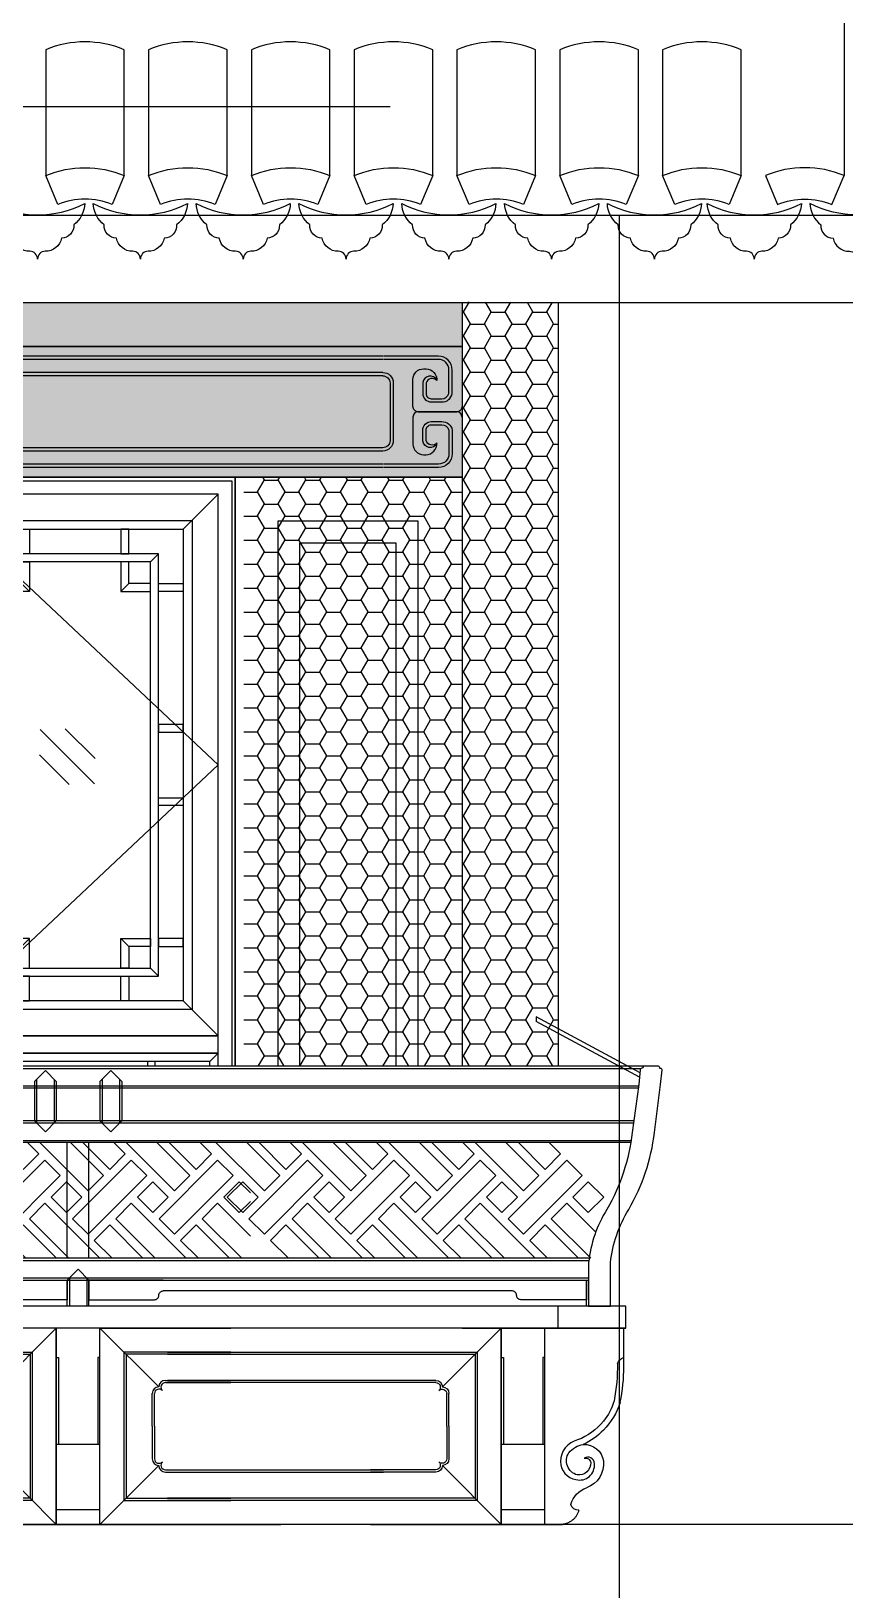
# Model space of a CAD drawing. Extents: x 296441 to 853063, y 459050 to 1117990.
# Drawn here: x 628351 to 630216, y 1089668 to 1093240 of the extents above; entities that cross this region are included whole.
import ezdxf
from ezdxf.xclip import XClip

# ---------------------------------------------------------------- set-up
doc = ezdxf.new("R2010")
doc.units = 0
doc.header["$LTSCALE"] = 1000
doc.header["$XCLIPFRAME"] = 0
for name, pattern in [('CENTER-1', [10, 6.25, -1.25, 1.25, -1.25]), ('CENTER2', [28.575, 19.05, -3.175, 3.175, -3.175]), ('E1-ELEV-S$0$HIDDEN2', [4.7625, 3.175, -1.5875]), ('E2-E3-ELEV-S$0$$5$CENTER2', [28.575, 19.05, -3.175, 3.175, -3.175]), ('E2-E3-ELEV-S$0$HIDDEN2', [4.7625, 3.175, -1.5875])]:
    doc.linetypes.add(name, pattern=pattern)
for name, color, linetype in [('1.5铝板', 3, 'Continuous'), ('95', 95, 'Continuous'), ('D2-D3-ELEV-S$0$A-ELEV-HEVY', 2, 'Continuous'), ('D2-D3-ELEV-S$0$A-ELEV-MEDM', 4, 'Continuous'), ('D2-D3-ELEV-S$0$A-ELEV-THIN', 144, 'Continuous'), ('D2-D3-ELEV-S$0$A-ELEV-THIN-GRAY', 252, 'Continuous'), ('D2-D3-ELEV-S$0$LPM540255$0$A-ELEV-THIN', 144, 'Continuous'), ('D2-D3-ELEV-S$0$！！！修改标记', 2, 'Continuous'), ('E1-ELEV-S$0$A-ELEV-HDDN', 161, 'E1-ELEV-S$0$HIDDEN2'), ('E1-ELEV-S$0$A-ELEV-HEVY', 2, 'Continuous'), ('E2-E3-ELEV-S$0$A-ELEV-HDDN', 161, 'E2-E3-ELEV-S$0$HIDDEN2'), ('E2-E3-ELEV-S$0$A-ELEV-HEVY', 2, 'Continuous'), ('E2-E3-ELEV-S$0$A-ELEV-MEDM', 4, 'Continuous'), ('E2-E3-ELEV-S$0$A-ELEV-THIN', 144, 'Continuous'), ('E2-E3-ELEV-S$0$A-ELEV-THIN-GRAY', 252, 'Continuous'), ('E2-E3-ELEV-S$0$G-GRID', 9, 'E2-E3-ELEV-S$0$$5$CENTER2'), ('E2-E3-ELEV-S$0$G-XREF', 2, 'Continuous'), ('E2-E3-ELEV-S$0$LPM540255$0$A-ELEV-MEDM', 4, 'Continuous'), ('E2-E3-ELEV-S$0$LPM540255$0$A-ELEV-THIN', 144, 'Continuous'), ('E2-E3-ELEV-S$0$LPM540255$0$A-ELEV-THIN-GRAY', 252, 'Continuous'), ('E2-E3-ELEV-S$0$LPM540255$0$A-WALL', 1, 'Continuous'), ('E2-E3-ELEV-S$0$！！！修改标记', 2, 'Continuous'), ('G-GRID', 8, 'CENTER2'), ('G-XREF', 2, 'Continuous'), ('ZT1_通用--填充---PM、LM、DY、JD', 8, 'Continuous'), ('主框线', 4, 'Continuous'), ('副框内口线', 6, 'Continuous'), ('花格栅', 6, 'Continuous'), ('铝合金花格条', 5, 'Continuous')]:
    doc.layers.add(name, color=color, linetype=linetype)

# ---------------------------------------------------------------- blocks, each defined once
blk = doc.blocks.new('E1-ELEV-S')
at = {"layer": 'E1-ELEV-S$0$A-ELEV-HDDN'}
for p, q in [((-120, 10150), (6720, 10150)), ((-120, 9900), (6720, 9900))]:
    blk.add_line(p, q, dxfattribs=at)
at = {"layer": 'E1-ELEV-S$0$A-ELEV-HEVY'}
for p, q in [((-270, 9700), (6870, 9700)), ((-140, 9700), (-140, 5540))]:
    blk.add_line(p, q, dxfattribs=at)
blk = doc.blocks.new('E2-E3-ELEV-S$0$LPM540255$0$回纹头1A-E')
at = {"layer": 'E2-E3-ELEV-S$0$LPM540255$0$A-ELEV-MEDM'}
for p, q in [((0, 0), (120, 0)), ((0, 0), (0, -200)), ((0, -200), (120, -200))]:
    blk.add_line(p, q, dxfattribs=at)
at = {"layer": 'E2-E3-ELEV-S$0$LPM540255$0$A-ELEV-THIN'}
for points in [[(0, -92, 0.414214), (8, -100), (67, -100), (8, -100), (67, -100, 0.414214), (75, -92), (75, -50.4, 0.414214), (59, -34.4), (55, -34.4, 0.427294), (38.5, -52.4, -0.596512), (55, -56), (55, -72, -0.414214), (47, -80), (31, -80, -0.344543), (20, -72), (20, -36, -0.414213), (36, -20), (120, -20)], [(121, -45, 0.414214), (110, -56), (110, -144, 0.414214), (121, -155, 0.414214)], [(0, -108, -0.414214), (8, -100), (67, -100), (8, -100), (67, -100, -0.414214), (75, -108), (75, -149.6, -0.414214), (59, -165.6), (55, -165.6, -0.427294), (38.5, -147.6, 0.596512), (55, -144), (55, -128, 0.414214), (47, -120), (31, -120, 0.344543), (20, -128), (20, -164, 0.414213), (36, -180), (120, -180)]]:
    blk.add_lwpolyline(points, format="xyb", dxfattribs=at)
at = {"layer": 'E2-E3-ELEV-S$0$LPM540255$0$A-ELEV-THIN-GRAY'}
for points in [[(38.5, -51.3, -0.720193), (60, -55.4), (60, -72, -0.414214), (47, -85), (31, -85, -0.369393), (15, -72), (15, -36, -0.414213), (36, -15), (120, -15)], [(121, -40, 0.414214), (105, -56), (105, -144, 0.414214), (121, -160)], [(38.5, -148.7, 0.720193), (60, -144.6), (60, -128, 0.414214), (47, -115), (31, -115, 0.369393), (15, -128), (15, -164, 0.414213), (36, -185), (120, -185)]]:
    blk.add_lwpolyline(points, format="xyb", dxfattribs=at)
blk = doc.blocks.new('*U2014')
at = {"layer": 'E2-E3-ELEV-S$0$A-ELEV-MEDM'}
for p, q in [((3, 300), (3240, 300)), ((3, 0), (3240, 0))]:
    blk.add_line(p, q, dxfattribs=at)
at = {"layer": 'E2-E3-ELEV-S$0$LPM540255$0$A-ELEV-THIN'}
for p, q in [((3058.5, 270), (33.6, 270)), ((3058.5, 232.5), (181.5, 232.5)), ((3058.5, 67.5), (181.5, 67.5)), ((3058.5, 30), (54, 30))]:
    blk.add_line(p, q, dxfattribs=at)
at = {"layer": 'E2-E3-ELEV-S$0$LPM540255$0$A-ELEV-THIN-GRAY'}
for p, q in [((3058.5, 277.5), (180, 277.5)), ((3058.5, 240), (181.5, 240)), ((3058.5, 60), (181.5, 60)), ((3058.5, 22.5), (54, 22.5))]:
    blk.add_line(p, q, dxfattribs=at)
at = {"layer": 'E2-E3-ELEV-S$0$LPM540255$0$A-WALL', "yscale": 1.500000000000582, "zscale": 1.500000000000582}
for p, xscale in [((0, 300), 1.500000000000582), ((3240, 300), -1.500000000000582)]:
    blk.add_blockref('E2-E3-ELEV-S$0$LPM540255$0$回纹头1A-E', p, dxfattribs=dict(at, xscale=xscale))
blk = doc.blocks.new('E2-E3-ELEV-S$0$花饰1-E')
at = {"layer": 'E2-E3-ELEV-S$0$A-ELEV-THIN'}
for p, q in [((-166, 265), (-55.1, 154.1)), ((-19.8, 189.5), (-95.3, 265)), ((-5.6, 203.6), (-67, 265)), ((3.7, 265), (29.7, 239)), ((43.8, 224.9), (-90.5, 90.5)), ((29.7, 239), (-5.6, 203.6)), ((43.8, 224.9), (79.2, 189.5)), ((-55.1, 55.1), (79.2, 189.5)), ((-19.8, 189.5), (-55.1, 154.1)), ((-104.6, 175.4), (-140, 140)), ((-104.6, 175.4), (-69.3, 140)), ((58, 140), (93.3, 175.4)), ((93.3, 175.4), (128.7, 140)), ((-140, 140), (-104.6, 104.6)), ((-69.3, 140), (-104.6, 104.6)), ((8.5, 90.5), (43.8, 125.9)), ((43.8, 125.9), (169.7, 0)), ((58, 140), (93.3, 104.6)), ((128.7, 140), (93.3, 104.6)), ((-90.5, 90.5), (-55.1, 55.1)), ((-41, 41), (-5.6, 76.4)), ((-5.6, 76.4), (70.7, 0)), ((8.5, 90.5), (99, 0)), ((-41, 41), (0, 0))]:
    blk.add_line(p, q, dxfattribs=at)
blk = doc.blocks.new('D2-D3-ELEV-S$0$芽头1-E')
at = {"layer": 'D2-D3-ELEV-S$0$A-ELEV-THIN'}
blk.add_lwpolyline([(170, 50), (0, 50), (0, 5), (150, 5, 0.414214), (160, 15, -0.414214), (170, 25)], format="xyb", dxfattribs=at)
blk = doc.blocks.new('D2-D3-ELEV-S$0$镶板450-E')
at = {"layer": 'D2-D3-ELEV-S$0$A-ELEV-MEDM'}
blk.add_lwpolyline([(300, 0), (0, 0), (0, 450), (300, 450)], dxfattribs=at)
at = {"layer": 'D2-D3-ELEV-S$0$A-ELEV-THIN'}
blk.add_lwpolyline([(300, 390), (60, 390), (60, 60), (300, 60)], dxfattribs=at)
at = {"layer": 'D2-D3-ELEV-S$0$A-ELEV-THIN', "ltscale": 0.1}
for points in [[(150, 325), (300, 325)], [(125, 225), (125, 300)], [(125, 225), (125, 150)], [(150, 125), (300, 125)]]:
    blk.add_lwpolyline(points, dxfattribs=at)
for centre, start, end in [((150.3, 314.5), 91.7994, 226.9566), ((135.5, 299.6), 43.2913, 177.9571), ((135.5, 150.4), 182.0429, 316.7087), ((150.3, 135.5), 133.0434, 268.2006)]:
    blk.add_arc(centre, 10.5, start, end, dxfattribs=at)
at = {"layer": 'D2-D3-ELEV-S$0$A-ELEV-THIN-GRAY', "ltscale": 0.1}
for p, q in [((135, 315), (0, 450)), ((135, 135), (0, 0))]:
    blk.add_line(p, q, dxfattribs=at)
for points in [[(300, 395), (55, 395), (55, 55), (300, 55)], [(150, 330), (300, 330)], [(120, 225), (120, 300)], [(120, 225), (120, 150)], [(150, 120), (300, 120)]]:
    blk.add_lwpolyline(points, dxfattribs=at)
for centre, start, end in [((150, 315), 90, 180), ((135, 300), 90, 180), ((135, 150), 180, 270), ((150, 135), 180, 270)]:
    blk.add_arc(centre, 15, start, end, dxfattribs=at)
blk = doc.blocks.new('D2-D3-ELEV-S$0$花饰1-E')
at = {"layer": 'D2-D3-ELEV-S$0$A-ELEV-THIN'}
for p, q in [((-166, 265), (-55.1, 154.1)), ((-19.8, 189.5), (-95.3, 265)), ((-5.6, 203.6), (-67, 265)), ((3.7, 265), (29.7, 239)), ((43.8, 224.9), (-90.5, 90.5)), ((29.7, 239), (-5.6, 203.6)), ((43.8, 224.9), (79.2, 189.5)), ((-55.1, 55.1), (79.2, 189.5)), ((-19.8, 189.5), (-55.1, 154.1)), ((-104.6, 175.4), (-140, 140)), ((-104.6, 175.4), (-69.3, 140)), ((58, 140), (93.3, 175.4)), ((93.3, 175.4), (128.7, 140)), ((-140, 140), (-104.6, 104.6)), ((-69.3, 140), (-104.6, 104.6)), ((8.5, 90.5), (43.8, 125.9)), ((43.8, 125.9), (169.7, 0)), ((58, 140), (93.3, 104.6)), ((128.7, 140), (93.3, 104.6)), ((-90.5, 90.5), (-55.1, 55.1)), ((-41, 41), (-5.6, 76.4)), ((-5.6, 76.4), (70.7, 0)), ((8.5, 90.5), (99, 0)), ((-41, 41), (0, 0))]:
    blk.add_line(p, q, dxfattribs=at)
blk = doc.blocks.new('D2-D3-ELEV-S$0$木牛腿1-E2')
at = {"layer": 'D2-D3-ELEV-S$0$A-ELEV-MEDM'}
blk.add_lwpolyline([(0, 450), (100, 450), (100, 0), (0, 0)], close=True, dxfattribs=at)
at = {"layer": 'D2-D3-ELEV-S$0$A-ELEV-THIN'}
for p, q in [((0, 382.6), (5, 382.6)), ((5, 382.6), (5, 183)), ((100, 382.6), (95, 382.6)), ((95, 382.6), (95, 183)), ((0, 183), (100, 183)), ((0, 33), (100, 33))]:
    blk.add_line(p, q, dxfattribs=at)
blk = doc.blocks.new('D2-D3-ELEV-S$0$木牛腿1-E1')
at = {"layer": 'D2-D3-ELEV-S$0$A-ELEV-MEDM'}
for p, q in [((-7061.3, -100), (-7061.3, -188.2)), ((-7061.3, -100), (-7061.3, -183.7)), ((-6851.3, -100), (-7061.3, -100)), ((-6851.3, -550), (-6851.3, -100)), ((-7061.3, -167.4), (-7061.3, -167.4)), ((-6851.3, -550), (-6921.3, -550)), ((-6851.3, -550), (-6851.3, -550))]:
    blk.add_line(p, q, dxfattribs=at)
for centre, radius, start, end in [((-6666.3, -190.6), 395, 179.6459, 191.6372), ((-6910, -227.7), 149.5, 196.5578, 225.1977), ((-6910.1, -234.9), 144.4, 223.2207, 245.8458), ((-6971, -411.7), 45.1, 87.7087, 170.9062), ((-6957.2, -410.9), 58.6, 173.8547, 250.5784), ((-6994.8, -519.6), 56.4, 15.8434, 71.3549), ((-6957.2, -500.3), 17.2, 264.1152, 346.871), ((-6916.5, -506.4), 43.9, 194.5171, 263.6929)]:
    blk.add_arc(centre, radius, start, end, dxfattribs=at)
at = {"layer": 'D2-D3-ELEV-S$0$A-ELEV-THIN-GRAY'}
for points in [[(-7047.6, -181), (-7047.6, -180.9, 0.045546), (-7039.8, -267.1, 0.097102), (-7015.3, -313.2, 0.132336), (-6956.2, -356.5, 0.076381)], [(-6956.2, -356.5, -0.355172), (-6917, -405.9, -0.371242), (-6952.2, -447.5, -0.520724), (-6994.6, -410.5, -0.601047), (-6971.2, -398.3, 0.447552), (-6986.3, -408.1, 0.457914), (-6955.2, -436.7, 0.505938), (-6936.1, -385.8, 0.175527), (-6969.2, -366.6, 0.232503)]]:
    blk.add_lwpolyline(points, format="xyb", dxfattribs=at)
blk.add_arc((-7067.7, -187.6), 21.2, 18.1847, 72.6099, dxfattribs=at)
blk = doc.blocks.new('D2-D3-ELEV-S$0$美人靠1-E')
at = {"layer": 'D2-D3-ELEV-S$0$A-ELEV-MEDM', "ltscale": 0.1}
blk.add_lwpolyline([(-115, 508), (-119, 542, -0.370651), (-113, 545, -0.499609), (-110, 550), (-79, 550, -0.140378), (-76, 550, -0.281838), (-74, 546, -0.396874), (-68, 542), (-65, 508), (-50, 398, 0.101584), (8, 222, -0.112631), (50, 100), (50, 0), (0, 0), (0, 100, 0.10801), (-42, 222, -0.101584), (-101, 398)], format="xyb", close=True, dxfattribs=at)
at = {"layer": 'D2-D3-ELEV-S$0$A-ELEV-THIN'}
for p, q in [((-68, 535), (170, 663.5)), ((-67, 525), (170, 652.3))]:
    blk.add_line(p, q, dxfattribs=at)
at = {"layer": 'D2-D3-ELEV-S$0$A-ELEV-THIN', "ltscale": 0.1}
blk.add_line((170, 663.5), (170, 652.3), dxfattribs=at)
blk = doc.blocks.new('单层玻璃')
at = {"layer": '95'}
for p, q in [((-1.217, -0.085), (0.085, 1.217)), ((-1.183, -1.183), (1.183, 1.183)), ((-0.085, -1.217), (1.217, 0.085))]:
    blk.add_line(p, q, dxfattribs=at)
blk = doc.blocks.new('20200401093929')
at = {"color": 8}
for p, q in [((118.8, 1781.2), (39, 1861)), ((614.5, 1781.2), (694.3, 1861)), ((852.1, 1781.2), (772.3, 1861)), ((1347.9, 1781.2), (1427.7, 1861)), ((1585.5, 1781.2), (1505.7, 1861)), ((2081.2, 1781.2), (2161, 1861)), ((118.8, 699.8), (39, 620)), ((614.5, 699.8), (694.3, 620)), ((852.1, 699.8), (772.3, 620)), ((1347.9, 699.8), (1427.7, 620)), ((1585.5, 699.8), (1505.7, 620)), ((2081.2, 699.8), (2161, 620)), ((58, 561), (39, 580)), ((675.3, 561), (694.3, 580)), ((791.3, 561), (772.3, 580)), ((1408.7, 561), (1427.7, 580)), ((1524.7, 561), (1505.7, 580)), ((2142, 561), (2161, 580)), ((58, 58), (8, 8)), ((675.3, 58), (725.3, 8)), ((791.3, 58), (741.3, 8)), ((1408.7, 58), (1458.7, 8)), ((1524.7, 58), (1474.7, 8)), ((2142, 58), (2192, 8))]:
    blk.add_line(p, q, dxfattribs=at)
at = {"ltscale": 1000}
blk.add_lwpolyline([(0, 0), (2200, 0), (2200, 1900), (0, 1900)], close=True, dxfattribs=at)
for points in [[(39, 620), (694.3, 620), (694.3, 1861), (39, 1861)], [(772.3, 620), (1427.7, 620), (1427.7, 1861), (772.3, 1861)], [(1505.7, 620), (2161, 620), (2161, 1861), (1505.7, 1861)], [(694.3, 580), (694.3, 620), (39, 620), (39, 580)], [(1427.7, 580), (1427.7, 620), (772.3, 620), (772.3, 580)], [(2161, 580), (2161, 620), (1505.7, 620), (1505.7, 580)]]:
    blk.add_lwpolyline(points, close=True)
for points in [[(614.5, 1781.2), (39, 1240.5), (614.5, 699.8)], [(852.1, 1781.2), (1427.7, 1240.5), (852.1, 699.8)], [(1585.5, 1781.2), (2161, 1240.5), (1585.5, 699.8)]]:
    blk.add_lwpolyline(points, dxfattribs=at)
at = {"color": 2, "ltscale": 250}
for points in [[(614.5, 699.8), (118.8, 699.8), (118.8, 1781.2), (614.5, 1781.2)], [(1347.9, 699.8), (852.1, 699.8), (852.1, 1781.2), (1347.9, 1781.2)], [(2081.2, 699.8), (1585.5, 699.8), (1585.5, 1781.2), (2081.2, 1781.2)]]:
    blk.add_lwpolyline(points, close=True, dxfattribs=at)
at = {"layer": '1.5铝板', "ltscale": 250}
for points in [[(694.3, 580), (39, 580), (39, 39), (694.3, 39)], [(1427.7, 580), (772.3, 580), (772.3, 39), (1427.7, 39)], [(2161, 580), (1505.7, 580), (1505.7, 39), (2161, 39)], [(675.3, 561), (58, 561), (58, 58), (675.3, 58)], [(1408.7, 561), (791.3, 561), (791.3, 58), (1408.7, 58)], [(2142, 561), (1524.7, 561), (1524.7, 58), (2142, 58)]]:
    blk.add_lwpolyline(points, close=True, dxfattribs=at)
at = {"layer": '主框线'}
for points in [[(8, 1892), (725.3, 1892), (725.3, 8), (8, 8)], [(741.3, 1892), (1458.7, 1892), (1458.7, 8), (741.3, 8)], [(1474.7, 1892), (2192, 1892), (2192, 8), (1474.7, 8)]]:
    blk.add_lwpolyline(points, close=True, dxfattribs=at)
at = {"layer": '副框内口线', "linetype": 'CENTER-1', "ltscale": 40}
for points in [[(0, 1900), (733.3, 1900), (733.3, 0), (0, 0)], [(733.3, 1900), (1466.7, 1900), (1466.7, 0), (733.3, 0)], [(1466.7, 1900), (2200, 1900), (2200, 0), (1466.7, 0)]]:
    blk.add_lwpolyline(points, close=True, dxfattribs=at)
at = {"layer": '花格栅', "color": 6, "ltscale": 250}
for points in [[(634.5, 679.8), (98.8, 679.8), (98.8, 1801.2), (634.5, 1801.2)], [(1367.9, 679.8), (832.1, 679.8), (832.1, 1801.2), (1367.9, 1801.2)], [(2101.2, 679.8), (1565.5, 679.8), (1565.5, 1801.2), (2101.2, 1801.2)]]:
    blk.add_lwpolyline(points, close=True, dxfattribs=at)
at = {"layer": '铝合金花格条'}
for p, q in [((175.8, 1165.5), (175.8, 1315.5)), ((557.5, 1165.5), (557.5, 1315.5)), ((909.1, 1165.5), (909.1, 1315.5)), ((1290.9, 1165.5), (1290.9, 1315.5)), ((1642.5, 1165.5), (1642.5, 1315.5)), ((2024.2, 1165.5), (2024.2, 1315.5))]:
    blk.add_line(p, q, dxfattribs=at)
for points in [[(243.8, 1781.2), (261.8, 1781.2), (261.8, 1724.2), (243.8, 1724.2)], [(489.5, 1781.2), (471.5, 1781.2), (471.5, 1724.2), (489.5, 1724.2)], [(977.1, 1781.2), (995.1, 1781.2), (995.1, 1724.2), (977.1, 1724.2)], [(1222.9, 1781.2), (1204.9, 1781.2), (1204.9, 1724.2), (1222.9, 1724.2)], [(1710.5, 1781.2), (1728.5, 1781.2), (1728.5, 1724.2), (1710.5, 1724.2)], [(1956.2, 1781.2), (1938.2, 1781.2), (1938.2, 1724.2), (1956.2, 1724.2)], [(557.5, 1724.2), (175.8, 1724.2), (175.8, 756.8), (557.5, 756.8)], [(1290.9, 1724.2), (909.1, 1724.2), (909.1, 756.8), (1290.9, 756.8)], [(2024.2, 1724.2), (1642.5, 1724.2), (1642.5, 756.8), (2024.2, 756.8)], [(539.5, 1706.2), (193.8, 1706.2), (193.8, 774.8), (539.5, 774.8)], [(1272.9, 1706.2), (927.1, 1706.2), (927.1, 774.8), (1272.9, 774.8)], [(2006.2, 1706.2), (1660.5, 1706.2), (1660.5, 774.8), (2006.2, 774.8)], [(118.8, 1656.2), (118.8, 1638.2), (175.8, 1638.2), (175.8, 1656.2)], [(614.5, 1656.2), (614.5, 1638.2), (557.5, 1638.2), (557.5, 1656.2)], [(852.1, 1656.2), (852.1, 1638.2), (909.1, 1638.2), (909.1, 1656.2)], [(1347.9, 1656.2), (1347.9, 1638.2), (1290.9, 1638.2), (1290.9, 1656.2)], [(1585.5, 1656.2), (1585.5, 1638.2), (1642.5, 1638.2), (1642.5, 1656.2)], [(2081.2, 1656.2), (2081.2, 1638.2), (2024.2, 1638.2), (2024.2, 1656.2)], [(175.8, 1315.5), (118.8, 1315.5), (118.8, 1333.5), (175.8, 1333.5)], [(557.5, 1315.5), (614.5, 1315.5), (614.5, 1333.5), (557.5, 1333.5)], [(909.1, 1315.5), (852.1, 1315.5), (852.1, 1333.5), (909.1, 1333.5)], [(1290.9, 1315.5), (1347.9, 1315.5), (1347.9, 1333.5), (1290.9, 1333.5)], [(1642.5, 1315.5), (1585.5, 1315.5), (1585.5, 1333.5), (1642.5, 1333.5)], [(2024.2, 1315.5), (2081.2, 1315.5), (2081.2, 1333.5), (2024.2, 1333.5)], [(175.8, 1165.5), (118.8, 1165.5), (118.8, 1147.5), (175.8, 1147.5)], [(557.5, 1165.5), (614.5, 1165.5), (614.5, 1147.5), (557.5, 1147.5)], [(909.1, 1165.5), (852.1, 1165.5), (852.1, 1147.5), (909.1, 1147.5)], [(1290.9, 1165.5), (1347.9, 1165.5), (1347.9, 1147.5), (1290.9, 1147.5)], [(1642.5, 1165.5), (1585.5, 1165.5), (1585.5, 1147.5), (1642.5, 1147.5)], [(2024.2, 1165.5), (2081.2, 1165.5), (2081.2, 1147.5), (2024.2, 1147.5)], [(118.8, 824.8), (118.8, 842.8), (175.8, 842.8), (175.8, 824.8)], [(614.5, 824.8), (614.5, 842.8), (557.5, 842.8), (557.5, 824.8)], [(852.1, 824.8), (852.1, 842.8), (909.1, 842.8), (909.1, 824.8)], [(1347.9, 824.8), (1347.9, 842.8), (1290.9, 842.8), (1290.9, 824.8)], [(1585.5, 824.8), (1585.5, 842.8), (1642.5, 842.8), (1642.5, 824.8)], [(2081.2, 824.8), (2081.2, 842.8), (2024.2, 842.8), (2024.2, 824.8)], [(243.8, 699.8), (261.8, 699.8), (261.8, 756.8), (243.8, 756.8)], [(489.5, 699.8), (471.5, 699.8), (471.5, 756.8), (489.5, 756.8)], [(977.1, 699.8), (995.1, 699.8), (995.1, 756.8), (977.1, 756.8)], [(1222.9, 699.8), (1204.9, 699.8), (1204.9, 756.8), (1222.9, 756.8)], [(1710.5, 699.8), (1728.5, 699.8), (1728.5, 756.8), (1710.5, 756.8)], [(1956.2, 699.8), (1938.2, 699.8), (1938.2, 756.8), (1956.2, 756.8)], [(183, 561), (201, 561), (201, 504), (183, 504)], [(550.3, 561), (532.3, 561), (532.3, 504), (550.3, 504)], [(916.3, 561), (934.3, 561), (934.3, 504), (916.3, 504)], [(1283.7, 561), (1265.7, 561), (1265.7, 504), (1283.7, 504)], [(1649.7, 561), (1667.7, 561), (1667.7, 504), (1649.7, 504)], [(2017, 561), (1999, 561), (1999, 504), (2017, 504)], [(618.3, 115), (618.3, 504), (115, 504), (115, 115)], [(1351.7, 115), (1351.7, 504), (848.3, 504), (848.3, 115)], [(2085, 115), (2085, 504), (1581.7, 504), (1581.7, 115)], [(600.3, 133), (600.3, 486), (133, 486), (133, 133)], [(1333.7, 133), (1333.7, 486), (866.3, 486), (866.3, 133)], [(2067, 133), (2067, 486), (1599.7, 486), (1599.7, 133)], [(58, 436), (58, 418), (115, 418), (115, 436)], [(675.3, 436), (675.3, 418), (618.3, 418), (618.3, 436)], [(791.3, 436), (791.3, 418), (848.3, 418), (848.3, 436)], [(1408.7, 436), (1408.7, 418), (1351.7, 418), (1351.7, 436)], [(1524.7, 436), (1524.7, 418), (1581.7, 418), (1581.7, 436)], [(2142, 436), (2142, 418), (2085, 418), (2085, 436)], [(58, 183), (58, 201), (115, 201), (115, 183)], [(675.3, 183), (675.3, 201), (618.3, 201), (618.3, 183)], [(791.3, 183), (791.3, 201), (848.3, 201), (848.3, 183)], [(1408.7, 183), (1408.7, 201), (1351.7, 201), (1351.7, 183)], [(1524.7, 183), (1524.7, 201), (1581.7, 201), (1581.7, 183)], [(2142, 183), (2142, 201), (2085, 201), (2085, 183)], [(183, 58), (201, 58), (201, 115), (183, 115)], [(550.3, 58), (532.3, 58), (532.3, 115), (550.3, 115)], [(916.3, 58), (934.3, 58), (934.3, 115), (916.3, 115)], [(1283.7, 58), (1265.7, 58), (1265.7, 115), (1283.7, 115)], [(1649.7, 58), (1667.7, 58), (1667.7, 115), (1649.7, 115)], [(2017, 58), (1999, 58), (1999, 115), (2017, 115)]]:
    blk.add_lwpolyline(points, close=True, dxfattribs=at)
for points in [[(193.8, 1706.2), (175.8, 1724.2)], [(539.5, 1706.2), (557.5, 1724.2)], [(927.1, 1706.2), (909.1, 1724.2)], [(1272.9, 1706.2), (1290.9, 1724.2)], [(1660.5, 1706.2), (1642.5, 1724.2)], [(2006.2, 1706.2), (2024.2, 1724.2)], [(261.8, 1638.2), (243.8, 1656.2), (243.8, 1706.2), (261.8, 1706.2), (261.8, 1638.2), (193.8, 1638.2), (193.8, 1656.2), (243.8, 1656.2)], [(471.5, 1638.2), (489.5, 1656.2), (489.5, 1706.2), (471.5, 1706.2), (471.5, 1638.2), (539.5, 1638.2), (539.5, 1656.2), (489.5, 1656.2)], [(995.1, 1638.2), (977.1, 1656.2), (977.1, 1706.2), (995.1, 1706.2), (995.1, 1638.2), (927.1, 1638.2), (927.1, 1656.2), (977.1, 1656.2)], [(1204.9, 1638.2), (1222.9, 1656.2), (1222.9, 1706.2), (1204.9, 1706.2), (1204.9, 1638.2), (1272.9, 1638.2), (1272.9, 1656.2), (1222.9, 1656.2)], [(1728.5, 1638.2), (1710.5, 1656.2), (1710.5, 1706.2), (1728.5, 1706.2), (1728.5, 1638.2), (1660.5, 1638.2), (1660.5, 1656.2), (1710.5, 1656.2)], [(1938.2, 1638.2), (1956.2, 1656.2), (1956.2, 1706.2), (1938.2, 1706.2), (1938.2, 1638.2), (2006.2, 1638.2), (2006.2, 1656.2), (1956.2, 1656.2)], [(261.8, 842.8), (243.8, 824.8), (243.8, 774.8), (261.8, 774.8), (261.8, 842.8), (193.8, 842.8), (193.8, 824.8), (243.8, 824.8)], [(471.5, 842.8), (489.5, 824.8), (489.5, 774.8), (471.5, 774.8), (471.5, 842.8), (539.5, 842.8), (539.5, 824.8), (489.5, 824.8)], [(995.1, 842.8), (977.1, 824.8), (977.1, 774.8), (995.1, 774.8), (995.1, 842.8), (927.1, 842.8), (927.1, 824.8), (977.1, 824.8)], [(1204.9, 842.8), (1222.9, 824.8), (1222.9, 774.8), (1204.9, 774.8), (1204.9, 842.8), (1272.9, 842.8), (1272.9, 824.8), (1222.9, 824.8)], [(1728.5, 842.8), (1710.5, 824.8), (1710.5, 774.8), (1728.5, 774.8), (1728.5, 842.8), (1660.5, 842.8), (1660.5, 824.8), (1710.5, 824.8)], [(1938.2, 842.8), (1956.2, 824.8), (1956.2, 774.8), (1938.2, 774.8), (1938.2, 842.8), (2006.2, 842.8), (2006.2, 824.8), (1956.2, 824.8)], [(193.8, 774.8), (175.8, 756.8)], [(539.5, 774.8), (557.5, 756.8)], [(927.1, 774.8), (909.1, 756.8)], [(1272.9, 774.8), (1290.9, 756.8)], [(1660.5, 774.8), (1642.5, 756.8)], [(2006.2, 774.8), (2024.2, 756.8)], [(133, 486), (115, 504)], [(600.3, 486), (618.3, 504)], [(866.3, 486), (848.3, 504)], [(1333.7, 486), (1351.7, 504)], [(1599.7, 486), (1581.7, 504)], [(2067, 486), (2085, 504)], [(201, 418), (183, 436), (133, 436), (133, 418), (201, 418), (201, 486), (183, 486), (183, 436)], [(532.3, 418), (550.3, 436), (600.3, 436), (600.3, 418), (532.3, 418), (532.3, 486), (550.3, 486), (550.3, 436)], [(934.3, 418), (916.3, 436), (866.3, 436), (866.3, 418), (934.3, 418), (934.3, 486), (916.3, 486), (916.3, 436)], [(1265.7, 418), (1283.7, 436), (1333.7, 436), (1333.7, 418), (1265.7, 418), (1265.7, 486), (1283.7, 486), (1283.7, 436)], [(1667.7, 418), (1649.7, 436), (1599.7, 436), (1599.7, 418), (1667.7, 418), (1667.7, 486), (1649.7, 486), (1649.7, 436)], [(1999, 418), (2017, 436), (2067, 436), (2067, 418), (1999, 418), (1999, 486), (2017, 486), (2017, 436)], [(201, 201), (183, 183), (133, 183), (133, 201), (201, 201), (201, 133), (183, 133), (183, 183)], [(532.3, 201), (550.3, 183), (600.3, 183), (600.3, 201), (532.3, 201), (532.3, 133), (550.3, 133), (550.3, 183)], [(934.3, 201), (916.3, 183), (866.3, 183), (866.3, 201), (934.3, 201), (934.3, 133), (916.3, 133), (916.3, 183)], [(1265.7, 201), (1283.7, 183), (1333.7, 183), (1333.7, 201), (1265.7, 201), (1265.7, 133), (1283.7, 133), (1283.7, 183)], [(1667.7, 201), (1649.7, 183), (1599.7, 183), (1599.7, 201), (1667.7, 201), (1667.7, 133), (1649.7, 133), (1649.7, 183)], [(1999, 201), (2017, 183), (2067, 183), (2067, 201), (1999, 201), (1999, 133), (2017, 133), (2017, 183)], [(133, 133), (115, 115)], [(600.3, 133), (618.3, 115)], [(866.3, 133), (848.3, 115)], [(1333.7, 133), (1351.7, 115)], [(1599.7, 133), (1581.7, 115)], [(2067, 133), (2085, 115)]]:
    blk.add_lwpolyline(points, dxfattribs=at)
at = {"extrusion": (0, 0, -1), "xscale": 52.5, "yscale": 52.5, "zscale": -52.5, "rotation": 180}
for p in [(-348.6, 1259.5), (-1081.9, 1259.5), (-1815.2, 1259.5), (-389.3, 324.9), (-1143.8, 324.9), (-1849.6, 324.9)]:
    blk.add_blockref('单层玻璃', p, dxfattribs=at)
blk = doc.blocks.new('E2-E3-ELEV-S$0$木牛腿1-E2')
at = {"layer": 'E2-E3-ELEV-S$0$A-ELEV-MEDM'}
blk.add_lwpolyline([(0, 450), (100, 450), (100, 0), (0, 0)], close=True, dxfattribs=at)
at = {"layer": 'E2-E3-ELEV-S$0$A-ELEV-THIN'}
for p, q in [((0, 382.6), (5, 382.6)), ((5, 382.6), (5, 183)), ((100, 382.6), (95, 382.6)), ((95, 382.6), (95, 183)), ((0, 183), (100, 183)), ((0, 33), (100, 33))]:
    blk.add_line(p, q, dxfattribs=at)
blk = doc.blocks.new('E2-E3-ELEV-S$0$芽头1-E')
at = {"layer": 'E2-E3-ELEV-S$0$A-ELEV-THIN'}
blk.add_lwpolyline([(170, 50), (0, 50), (0, 5), (150, 5, 0.414214), (160, 15, -0.414214), (170, 25)], format="xyb", dxfattribs=at)
blk = doc.blocks.new('E2-E3-ELEV-S$0$小脚1-E1')
at = {"layer": 'E2-E3-ELEV-S$0$A-ELEV-MEDM'}
for p, q in [((-25, -85), (-25, -25)), ((25, -85), (25, -25)), ((-25, -85), (25, -85))]:
    blk.add_line(p, q, dxfattribs=at)
at = {"layer": 'E2-E3-ELEV-S$0$A-ELEV-THIN-GRAY', "ltscale": 0.1}
for p, q in [((0, 0), (-25, -25)), ((0, 0), (25, -25)), ((-20, -20), (-20, -85)), ((20, -20), (20, -85))]:
    blk.add_line(p, q, dxfattribs=at)
blk = doc.blocks.new('E2-E3-ELEV-S$0$镶板450-E')
at = {"layer": 'E2-E3-ELEV-S$0$A-ELEV-MEDM'}
blk.add_lwpolyline([(300, 0), (0, 0), (0, 450), (300, 450)], dxfattribs=at)
at = {"layer": 'E2-E3-ELEV-S$0$A-ELEV-THIN'}
blk.add_lwpolyline([(300, 390), (60, 390), (60, 60), (300, 60)], dxfattribs=at)
at = {"layer": 'E2-E3-ELEV-S$0$A-ELEV-THIN', "ltscale": 0.1}
for points in [[(150, 325), (300, 325)], [(125, 225), (125, 300)], [(125, 225), (125, 150)], [(150, 125), (300, 125)]]:
    blk.add_lwpolyline(points, dxfattribs=at)
for centre, start, end in [((150.3, 314.5), 91.7994, 226.9566), ((135.5, 299.6), 43.2913, 177.9571), ((135.5, 150.4), 182.0429, 316.7087), ((150.3, 135.5), 133.0434, 268.2006)]:
    blk.add_arc(centre, 10.5, start, end, dxfattribs=at)
at = {"layer": 'E2-E3-ELEV-S$0$A-ELEV-THIN-GRAY', "ltscale": 0.1}
for p, q in [((135, 315), (0, 450)), ((135, 135), (0, 0))]:
    blk.add_line(p, q, dxfattribs=at)
for points in [[(300, 395), (55, 395), (55, 55), (300, 55)], [(150, 330), (300, 330)], [(120, 225), (120, 300)], [(120, 225), (120, 150)], [(150, 120), (300, 120)]]:
    blk.add_lwpolyline(points, dxfattribs=at)
for centre, start, end in [((150, 315), 90, 180), ((135, 300), 90, 180), ((135, 150), 180, 270), ((150, 135), 180, 270)]:
    blk.add_arc(centre, 15, start, end, dxfattribs=at)
blk = doc.blocks.new('E2-E3-ELEV-S$0$结子2-E1')
at = {"layer": 'E2-E3-ELEV-S$0$A-ELEV-MEDM'}
for p, q in [((-25, 115), (-25, 25)), ((25, 115), (25, 25))]:
    blk.add_line(p, q, dxfattribs=at)
at = {"layer": 'E2-E3-ELEV-S$0$A-ELEV-THIN-GRAY', "color": 8}
for p, q in [((-25, 115), (0, 140)), ((-20, 120), (-20, 20)), ((25, 115), (0, 140)), ((20, 120), (20, 20)), ((-25, 25), (0, 0)), ((25, 25), (0, 0))]:
    blk.add_line(p, q, dxfattribs=at)
blk = doc.blocks.new('E2-E3-ELEV-S')
at = {"layer": 'ZT1_通用--填充---PM、LM、DY、JD', "ltscale": 1000}
h = blk.add_hatch(dxfattribs=at)
h.set_pattern_fill('HONEY', color=256, scale=20)
h.set_pattern_definition([(0, (-3600, 9300.005), (47.625, 27.4963), [31.75, -63.5]), (120, (-3600, 9300.005), (-47.625, 27.4963), [31.75, -63.5]), (60, (-3600, 9300.005), (6e-06, 54.9926), [-63.5, 31.75])])
h.paths.add_polyline_path([(-3600, 9700), (-359.9, 9700), (-359.9, 9300), (-3600, 9300)])
h = blk.add_hatch(dxfattribs=at)
h.set_pattern_fill('HONEY', color=256, scale=20)
h.set_pattern_definition([(0, (-339.91, 7950.005), (47.625, 27.4963), [31.75, -63.5]), (120, (-339.91, 7950.005), (-47.625, 27.4963), [31.75, -63.5]), (60, (-339.91, 7950.005), (6e-06, 54.9926), [-63.5, 31.75])])
h.paths.add_polyline_path([(-359.9, 9701.9), (-140, 9700), (-140, 7950), (-359.9, 7951.9)])
h = blk.add_hatch(dxfattribs=at)
h.set_pattern_fill('HONEY', color=256, scale=20)
h.set_pattern_definition([(0, (-860, 7950.005), (47.625, 27.4963), [31.75, -63.5]), (120, (-860, 7950.005), (-47.625, 27.4963), [31.75, -63.5]), (60, (-860, 7950.005), (6e-06, 54.9926), [-63.5, 31.75])])
h.paths.add_polyline_path([(-860, 9300), (-359.9, 9300), (-359.9, 7950), (-860, 7950)])
at = {"layer": 'D2-D3-ELEV-S$0$A-ELEV-HEVY', "ltscale": 0.1}
blk.add_line((-140, 7350), (-140, 7400), dxfattribs=at)
blk.add_lwpolyline([(-360, 7350), (-360, 7350), (15, 7350), (15, 7400), (-245, 7400)], dxfattribs=at)
at = {"layer": 'D2-D3-ELEV-S$0$A-ELEV-MEDM'}
for p, q in [((-360, 9700, -5.4), (-360, 7950, -5.4)), ((-140, 9700), (-140, 7950)), ((-880, 9300, -5.4), (-880, 7950, -5.4)), ((43.9, 7900), (-1290, 7900)), ((33.7, 7825), (-1290, 7825)), ((-1365, 7460), (-70, 7460)), ((-75, 7400), (-75, 7460)), ((-75, 7400), (-140, 7400)), ((-280, 6900), (-170, 6900))]:
    blk.add_line(p, q, dxfattribs=at)
at = {"layer": 'D2-D3-ELEV-S$0$A-ELEV-THIN'}
for p, q in [((-330, 7775), (-219.1, 7664.1)), ((-183.8, 7699.5), (-259.3, 7775)), ((-169.7, 7713.6), (-231, 7775)), ((-160.3, 7775), (-134.3, 7749)), ((-120.2, 7734.9), (-254.5, 7600.5)), ((-134.3, 7749), (-169.7, 7713.6)), ((-120.2, 7734.9), (-84.8, 7699.5)), ((-268.6, 7685.4), (-304, 7650)), ((-268.6, 7685.4), (-233.3, 7650)), ((-219.1, 7565.2), (-84.8, 7699.5)), ((-183.8, 7699.5), (-219.1, 7664.1)), ((-106, 7650), (-70.7, 7685.4)), ((-70.7, 7685.4), (-35.3, 7650)), ((-304, 7650), (-268.6, 7614.6)), ((-233.3, 7650), (-268.6, 7614.6)), ((-106, 7650), (-70.7, 7614.6)), ((-35.3, 7650), (-70.7, 7614.6)), ((-155.5, 7600.5), (-120.2, 7635.9)), ((-120.2, 7635.9), (-53.7, 7569.4)), ((-254.5, 7600.5), (-219.1, 7565.2)), ((-205, 7551), (-169.7, 7586.4)), ((-169.7, 7586.4), (-93.3, 7510)), ((-155.5, 7600.5), (-65, 7510)), ((-205, 7551), (-164, 7510)), ((-1195, 7460), (-245, 7460)), ((-245, 7435), (-1045, 7435)), ((-1035, 7290), (-540, 7290)), ((-540, 6960), (-1035, 6960))]:
    blk.add_line(p, q, dxfattribs=at)
at = {"layer": 'D2-D3-ELEV-S$0$A-ELEV-THIN', "ltscale": 0.1}
for p, q in [((-540, 7225), (-1035, 7225)), ((-1035, 7025), (-540, 7025))]:
    blk.add_line(p, q, dxfattribs=at)
at = {"layer": 'D2-D3-ELEV-S$0$A-ELEV-THIN-GRAY', "ltscale": 0.1}
for p, q in [((-1295, 7905), (44.6, 7905)), ((-1295, 7820), (33, 7820)), ((-1370, 7465), (-70, 7465)), ((-70, 7465), (-70, 7400)), ((-1035, 7295), (-540, 7295)), ((-540, 7230), (-1035, 7230)), ((-1035, 7020), (-540, 7020)), ((-540, 6955), (-1035, 6955))]:
    blk.add_line(p, q, dxfattribs=at)
at = {"layer": 'D2-D3-ELEV-S$0$LPM540255$0$A-ELEV-THIN', "elevation": -5.4}
for points in [[(-781.5, 7950), (-781.5, 9200), (-461.5, 9200), (-461.5, 7950)], [(-731.5, 7950), (-731.5, 9150), (-511.5, 9150), (-511.5, 7950)]]:
    blk.add_lwpolyline(points, dxfattribs=at)
at = {"layer": 'E2-E3-ELEV-S$0$A-ELEV-HDDN'}
blk.add_line((-3700, 10150), (3499.6, 10150), dxfattribs=at)
at = {"layer": 'E2-E3-ELEV-S$0$A-ELEV-HEVY', "ltscale": 0.1}
for p, q in [((6870, 9700), (-6870, 9700)), ((15, 7400), (-3790, 7400)), ((15, 7350), (-3790, 7350))]:
    blk.add_line(p, q, dxfattribs=at)
at = {"layer": 'E2-E3-ELEV-S$0$A-ELEV-MEDM'}
for p, q in [((-359.9, 9600), (-3600, 9600)), ((-359.9, 9300), (-3600, 9300)), ((90, 7950), (-4016, 7950)), ((90, 7950), (-4016, 7950)), ((-1110, 7900), (-2625, 7900)), ((-775, 7900), (-1060, 7900)), ((-1110, 7825), (-2625, 7825)), ((-775, 7825), (-1060, 7825)), ((-775, 7825), (-1060, 7825)), ((26.7, 7775), (-3986.7, 7775)), ((-1265, 7510), (-1265, 7775)), ((-1215, 7510), (-1215, 7775)), ((-68.7, 7510), (-3891.3, 7510)), ((-2700, 7460), (-1035, 7460)), ((-2773.3, 7351.7), (-1060, 7350)), ((-160, 7350), (-1080, 7350)), ((-2675.1, 6900), (-775, 6900)), ((-160, 6900), (-1080, 6900))]:
    blk.add_line(p, q, dxfattribs=at)
at = {"layer": 'E2-E3-ELEV-S$0$A-ELEV-THIN'}
blk.add_line((-2530, 7460), (-1205, 7460), dxfattribs=at)
for points in [[(335.4, 10489.8), (335.4, 11232, -0.2), (515.4, 11232), (515.4, 9991.5)], [(-1134.2, 9991.5), (-1134.2, 10279.9, 0.2), (-1314.2, 10279.9), (-1314.2, 9991.5)], [(-898.5, 9991.5), (-898.5, 10279.9, 0.2), (-1078.5, 10279.9), (-1078.5, 9991.5)], [(-662.9, 9991.5), (-662.9, 10279.9, 0.2), (-842.9, 10279.9), (-842.9, 9991.5)], [(-427.2, 9991.5), (-427.2, 10279.9, 0.2), (-607.2, 10279.9), (-607.2, 9991.5)], [(-191.6, 9991.5), (-191.6, 10279.9, 0.2), (-371.6, 10279.9), (-371.6, 9991.5)], [(44.1, 9991.5), (44.1, 10279.9, 0.2), (-135.9, 10279.9), (-135.9, 9991.5)], [(279.7, 9991.5), (279.7, 10279.9, 0.2), (99.7, 10279.9), (99.7, 9991.5)], [(-1161.8, 9925, 0.2), (-1286.5, 9925), (-1314.2, 9991.5, -0.2), (-1134.2, 9991.5), (-1161.8, 9925)], [(-926.2, 9925, 0.2), (-1050.8, 9925), (-1078.5, 9991.5, -0.2), (-898.5, 9991.5), (-926.2, 9925)], [(-690.6, 9925, 0.2), (-815.2, 9925), (-842.9, 9991.5, -0.2), (-662.9, 9991.5), (-690.6, 9925)], [(-454.9, 9925, 0.2), (-579.5, 9925), (-607.2, 9991.5, -0.2), (-427.2, 9991.5), (-454.9, 9925)], [(-219.3, 9925, 0.2), (-343.9, 9925), (-371.6, 9991.5, -0.2), (-191.6, 9991.5), (-219.3, 9925)], [(16.4, 9925, 0.2), (-108.2, 9925), (-135.9, 9991.5, -0.2), (44.1, 9991.5), (16.4, 9925)], [(252, 9925, 0.2), (127.4, 9925), (99.7, 9991.5, -0.2), (279.7, 9991.5), (252, 9925)], [(363, 9925, -0.2), (487.7, 9925), (515.4, 9991.5, 0.2), (335.4, 9991.5), (363, 9925)], [(-1332.9, 9800, 0.408684), (-1350.5, 9818, -0.371092), (-1387.7, 9848.2, -0.424354), (-1416, 9878.2, -0.213335), (-1440.9, 9927.6, 0.244572), (-1224.9, 9927.6, -0.213335), (-1249.7, 9878.2, -0.424354), (-1278, 9848.2, -0.371092), (-1315.2, 9818, 0.408684), (-1332.9, 9800)], [(-1097.2, 9800, 0.408684), (-1114.9, 9818, -0.371092), (-1152.1, 9848.2, -0.424354), (-1180.4, 9878.2, -0.213335), (-1205.2, 9927.6, 0.244572), (-989.2, 9927.6, -0.213335), (-1014.1, 9878.2, -0.424354), (-1042.4, 9848.2, -0.371092), (-1079.6, 9818, 0.408684), (-1097.2, 9800)], [(-861.6, 9800, 0.408684), (-879.2, 9818, -0.371092), (-916.4, 9848.2, -0.424354), (-944.7, 9878.2, -0.213335), (-969.6, 9927.6, 0.244572), (-753.6, 9927.6, -0.213335), (-778.5, 9878.2, -0.424354), (-806.7, 9848.2, -0.371092), (-843.9, 9818, 0.408684), (-861.6, 9800)], [(-625.9, 9800, 0.408684), (-643.6, 9818, -0.371092), (-680.8, 9848.2, -0.424354), (-709.1, 9878.2, -0.213335), (-733.9, 9927.6, 0.244572), (-517.9, 9927.6, -0.213335), (-542.8, 9878.2, -0.424354), (-571.1, 9848.2, -0.371092), (-608.3, 9818, 0.408684), (-625.9, 9800)], [(-390.3, 9800, 0.408684), (-408, 9818, -0.371092), (-445.1, 9848.2, -0.424354), (-473.4, 9878.2, -0.213335), (-498.3, 9927.6, 0.244572), (-282.3, 9927.6, -0.213335), (-307.2, 9878.2, -0.424354), (-335.5, 9848.2, -0.371092), (-372.6, 9818, 0.408684), (-390.3, 9800)], [(-154.7, 9800, 0.408684), (-172.3, 9818, -0.371092), (-209.5, 9848.2, -0.424354), (-237.8, 9878.2, -0.213335), (-262.7, 9927.6, 0.244572), (-46.7, 9927.6, -0.213335), (-71.5, 9878.2, -0.424354), (-99.8, 9848.2, -0.371092), (-137, 9818, 0.408684), (-154.7, 9800)], [(81, 9800, 0.408684), (63.3, 9818, -0.371092), (26.1, 9848.2, -0.424354), (-2.1, 9878.2, -0.213335), (-27, 9927.6, 0.244572), (189, 9927.6, -0.213335), (164.1, 9878.2, -0.424354), (135.8, 9848.2, -0.371092), (98.6, 9818, 0.408684), (81, 9800)], [(309.7, 9800, 0.408684), (292, 9818, -0.371092), (254.9, 9848.2, -0.424354), (226.6, 9878.2, -0.213335), (201.7, 9927.6, 0.244572), (417.7, 9927.6, -0.213335), (392.8, 9878.2, -0.424354), (364.5, 9848.2, -0.371092), (327.4, 9818, 0.408684), (309.7, 9800)], [(545.4, 9800, -0.408684), (563, 9818, 0.371092), (600.2, 9848.2, 0.424354), (628.5, 9878.2, 0.213335), (653.4, 9927.6, -0.244572), (437.4, 9927.6, 0.213335), (462.2, 9878.2, 0.424354), (490.5, 9848.2, 0.371092), (527.7, 9818, -0.408684), (545.4, 9800)]]:
    blk.add_lwpolyline(points, format="xyb", dxfattribs=at)
at = {"layer": 'E2-E3-ELEV-S$0$A-ELEV-THIN-GRAY', "ltscale": 0.1}
for p, q in [((-4009.9, 7945), (49.9, 7945)), ((-2630, 7905), (-1105, 7905)), ((-1065, 7905), (-770, 7905)), ((-2630, 7820), (-1105, 7820)), ((-1065, 7820), (-770, 7820)), ((-1065, 7820), (-770, 7820)), ((-3987.5, 7780), (27.5, 7780)), ((-3890.6, 7505), (-69.4, 7505)), ((-2705, 7465), (-1030, 7465))]:
    blk.add_line(p, q, dxfattribs=at)
at = {"layer": 'E2-E3-ELEV-S$0$G-GRID'}
blk.add_line((5037.5, 9900), (-5037.5, 9900), dxfattribs=at)
at = {"ltscale": 1000}
ref = blk.add_blockref('20200401093929', (-3080, 7400), dxfattribs=at)
XClip(ref).set_block_clipping_path([(-33.0805247368, 550.0000005211), (2245.5145529697, 1900.004979864)])
at = {"xscale": -1}
for name, p in [('D2-D3-ELEV-S$0$美人靠1-E', (-20, 7400)), ('E2-E3-ELEV-S$0$小脚1-E1', (-1240, 7485))]:
    blk.add_blockref(name, p, dxfattribs=at)
for p in [(-1315, 7800), (-1165, 7800)]:
    blk.add_blockref('E2-E3-ELEV-S$0$结子2-E1', p)
at = {"layer": 'D2-D3-ELEV-S$0$A-ELEV-MEDM', "xscale": -1}
blk.add_blockref('D2-D3-ELEV-S$0$木牛腿1-E2', (-170, 6900), dxfattribs=at)
at = {"layer": 'D2-D3-ELEV-S$0$A-ELEV-MEDM', "extrusion": (0, 0, -1)}
ref = blk.add_blockref('D2-D3-ELEV-S$0$木牛腿1-E1', (7051.3, 7450), dxfattribs=dict(at, zscale=-1))
XClip(ref).set_block_clipping_path([(-7116.0124632946, -550.0011574014), (-6881.3312210036, -100.0011849257)])
at = {"layer": 'D2-D3-ELEV-S$0$A-ELEV-THIN'}
for p in [(-758, 7510), (-560, 7510), (-362, 7510)]:
    blk.add_blockref('D2-D3-ELEV-S$0$花饰1-E', p, dxfattribs=at)
at = {"layer": 'D2-D3-ELEV-S$0$A-ELEV-THIN', "xscale": -1, "rotation": 359.9999999999997}
blk.add_blockref('D2-D3-ELEV-S$0$芽头1-E', (-75, 7410), dxfattribs=at)
at = {"layer": 'D2-D3-ELEV-S$0$！！！修改标记', "xscale": -1, "rotation": 359.9999999999997}
blk.add_blockref('D2-D3-ELEV-S$0$镶板450-E', (-270, 6900), dxfattribs=at)
at = {"layer": 'E2-E3-ELEV-S$0$A-ELEV-HEVY'}
blk.add_blockref('*U2014', (-3600, 9300), dxfattribs=at)
at = {"layer": 'E2-E3-ELEV-S$0$A-ELEV-MEDM', "xscale": -1}
blk.add_blockref('E2-E3-ELEV-S$0$木牛腿1-E2', (-1190, 6900), dxfattribs=at)
at = {"layer": 'E2-E3-ELEV-S$0$A-ELEV-THIN'}
for name, p in [('E2-E3-ELEV-S$0$花饰1-E', (-1360, 7510)), ('E2-E3-ELEV-S$0$花饰1-E', (-1162, 7510)), ('E2-E3-ELEV-S$0$芽头1-E', (-1215, 7410))]:
    blk.add_blockref(name, p, dxfattribs=at)
ref = blk.add_blockref('E2-E3-ELEV-S$0$花饰1-E', (-964, 7510), dxfattribs=at)
XClip(ref).set_block_clipping_path([(-1030.9545442977, 0.0000000077), (119.0454556955, 265.0000000039)])
at = {"layer": 'E2-E3-ELEV-S$0$A-ELEV-THIN', "xscale": -1}
blk.add_blockref('E2-E3-ELEV-S$0$芽头1-E', (-1265, 7410), dxfattribs=at)
at = {"layer": 'E2-E3-ELEV-S$0$G-XREF'}
ref = blk.add_blockref('E1-ELEV-S', (0, 0), dxfattribs=dict(at, xscale=-1))
XClip(ref).set_block_clipping_path([(3839.9999999852, 7949.9999999514), (3839.9999999747, 9699.9999999935), (5037.5000003928, 9699.9999999935), (5037.5000003928, 13173.1885809162), (10599.9999999446, 13173.1885809162), (10599.9999999446, -2500.0000000065), (-155.0010429744, -2500.0000000065), (-155.0010429744, 5700.00000052), (502.7055785611, 5700.00000052), (502.7055785611, 6417.4071594852), (3839.9999999944, 6417.4071594852), (3839.9999999915, 6900.0011838257), (4100.0000404922, 6900.0011838257), (4100.0000404922, 7949.9999999514)])
ref = blk.add_blockref('E1-ELEV-S', (0, 0), dxfattribs=at)
XClip(ref).set_block_clipping_path([(-155.0010429744, 5700.00000052), (502.7055785611, 5700.00000052), (502.7055785611, 6417.4071594852), (3739.9999999944, 6417.4071594852), (3750.0000337741, 9699.9999999935), (5037.5000003928, 9699.9999999935), (5037.5000003928, 13173.1885809162), (10599.9999999446, 13173.1885809162), (10599.9999999446, -2500.0000000065), (-155.0010429744, -2500.0000000065)])
at = {"layer": 'E2-E3-ELEV-S$0$！！！修改标记', "xscale": -1}
blk.add_blockref('E2-E3-ELEV-S$0$镶板450-E', (-1289.9, 6900), dxfattribs=at)
at = {"layer": 'E2-E3-ELEV-S$0$！！！修改标记'}
blk.add_blockref('E2-E3-ELEV-S$0$镶板450-E', (-1190, 6900), dxfattribs=at)

msp = doc.modelspace()

# ---------------------------------------------------------------- linework, layer by layer
at = {"layer": 'G-GRID'}
for p, q in [((674249.9, 1092818.1, 5.4), (592333.1, 1092818.1, 5.4)), ((629698.5, 1092818.1, 0), (629698.5, 1072018.1, 5.4)), ((674249.9, 1089818.1, 5.4), (592333.1, 1089818.1, 5.4))]:
    msp.add_line(p, q, dxfattribs=at)

# ---------------------------------------------------------------- block references
at = {"layer": 'G-XREF'}
msp.add_blockref('E2-E3-ELEV-S', (629698.5, 1082918.1, 5.4), dxfattribs=at)

doc.saveas('drawing.dxf')
